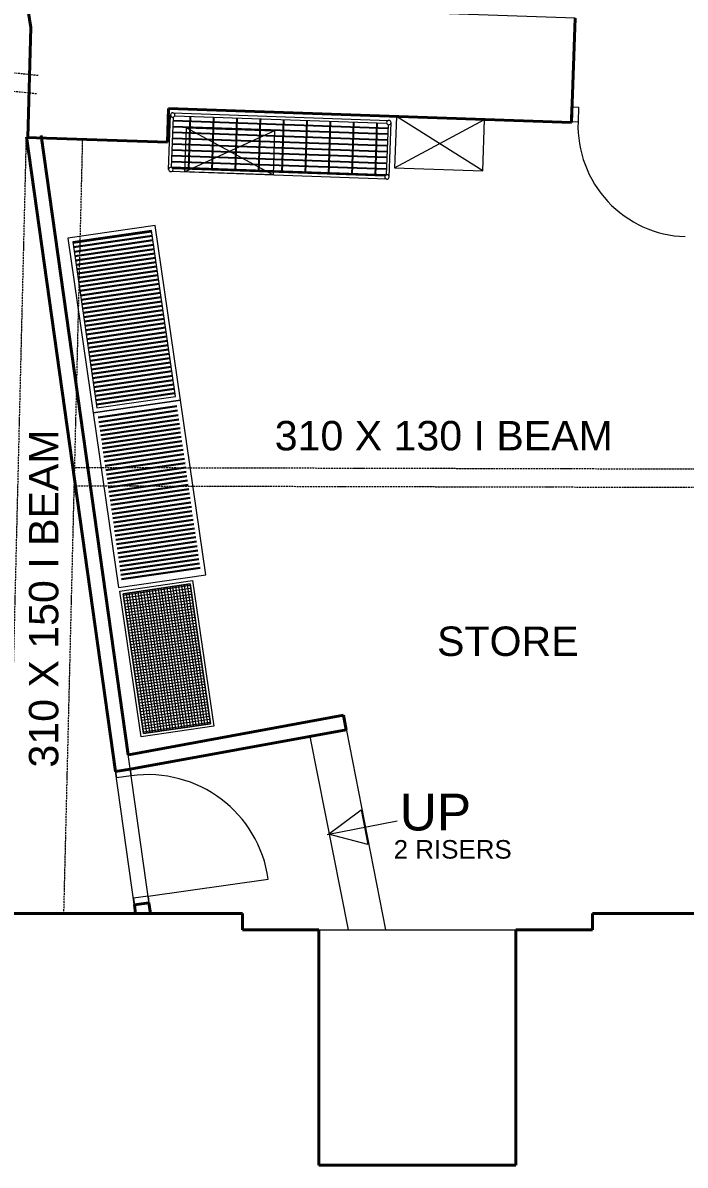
# Model space of a CAD drawing. Header units: millimetres. Extents: x -159872 to 386485, y -250577 to 158966.
# Drawn here: x 181969 to 186472, y -5265 to 2501 of the extents above; entities that cross this region are included whole.
import ezdxf

# ---------------------------------------------------------------- set-up
doc = ezdxf.new("R2010")
doc.units = ezdxf.units.MM
doc.linetypes.add('ACAD_ISO10W100', pattern=[18, 12, -3, 0, -3])
doc.layers.get('0').update_dxf_attribs({"lineweight": 25})
for name, color, linetype, lineweight in [('0_Hatch', 7, 'Continuous', 5), ('LDS-equipment-kitchen equipment', 3, 'Continuous', 13), ('LDS-equipment-kitchen equipment_Hatch', 7, 'Continuous', 5), ('LDS-struct-extg-ceiling beams', 252, 'ACAD_ISO10W100', 9), ('LDS-struct-extg-doors windows', 7, 'Continuous', 9), ('LDS-struct-extg-stairs', 7, 'Continuous', 9), ('LDS-struct-extg-walls', 1, 'Continuous', 40), ('LDS-struct-new-doors windows', 5, 'Continuous', 9), ('LDS-text-1-50', 7, 'Continuous', 9), ('LDS-text-room names', 3, 'Continuous', 18)]:
    doc.layers.add(name, color=color, linetype=linetype, lineweight=lineweight)
doc.styles.add('Arial', font='Arial.ttf')
pattern_1 = [(8.22417, (194120.824, 12502.374), (-4.291395, 29.69148), [])]

# ---------------------------------------------------------------- blocks, each defined once
blk = doc.blocks.new('Group-190')
at = {"layer": 'LDS-equipment-kitchen equipment_Hatch', "linetype": 'Continuous', "lineweight": 25}
h = blk.add_hatch(dxfattribs=at)
h.set_pattern_fill('GRATE', angle=88, style=0, pattern_type=2)
h.set_pattern_definition([(-2, (122742.76, 38131.595), (1.3851, 39.6633), []), (88, (122742.76, 38131.6), (-158.653, 5.54), [])])
edge = h.paths.add_edge_path()
edge.add_arc((123770.7, 37910.6), 15, 107.47122, 158.52878, ccw=False)
edge.add_line((123766.2, 37924.9), (123778.1, 38266.4))
edge.add_arc((123783.6, 38280.4), 15, 197.47122, 248.52878, ccw=False)
edge.add_line((123769.3, 38275.9), (122328.4, 38326.2))
edge.add_arc((122314.5, 38331.7), 15, 287.47122, 338.52878, ccw=False)
edge.add_line((122319, 38317.4), (122307.1, 37975.8))
edge.add_arc((122301.6, 37961.9), 15, 17.47122, 68.52878, ccw=False)
edge.add_line((122315.9, 37966.4), (123756.7, 37916.1))
at = {"layer": 'LDS-equipment-kitchen equipment'}
for p, q in [((122286.6, 37962.4), (122299.5, 38332.2)), ((122307.1, 37975.8), (122319, 38317.4)), ((122315, 38346.7), (123784.1, 38295.4)), ((122328.4, 38326.2), (123769.3, 38275.9)), ((123778.1, 38266.4), (123766.2, 37924.9)), ((123785.7, 37910.1), (123798.6, 38279.8)), ((123770.1, 37895.6), (122301, 37946.9)), ((123756.7, 37916.1), (122315.9, 37966.4))]:
    blk.add_line(p, q, dxfattribs=at)
for centre, start, end in [((122314.5, 38331.7), 178, 88), ((122314.5, 38331.7), 88, 178), ((123783.6, 38280.4), 88, 358), ((123783.6, 38280.4), 358, 88), ((122301.6, 37961.9), 268, 178), ((122301.6, 37961.9), 178, 268), ((123770.7, 37910.6), 358, 268), ((123770.7, 37910.6), 268, 358)]:
    blk.add_arc(centre, 15, start, end, dxfattribs=at)
blk = doc.blocks.new('A$Cdc948ebe')
for p, q in [((600, 0), (0, 300)), ((0, 0), (600, 300)), ((600, 0), (0, 300)), ((0, 0), (600, 300)), ((600, 0), (0, 300)), ((0, 0), (600, 300)), ((600, 0), (0, 300)), ((0, 0), (600, 300))]:
    blk.add_line(p, q)
at = {"flags": 128}
blk.add_lwpolyline([(600, 300), (600, 0), (0, 0), (0, 300), (600, 300)], close=True, dxfattribs=at)
blk.add_lwpolyline([(600, 300), (600, 0), (0, 0), (0, 300), (600, 300)], close=True, dxfattribs=at)
blk.add_lwpolyline([(600, 300), (600, 0), (0, 0), (0, 300), (600, 300)], close=True, dxfattribs=at)
blk.add_lwpolyline([(600, 300), (600, 0), (0, 0), (0, 300), (600, 300)], close=True, dxfattribs=at)
blk = doc.blocks.new('A$C0dc1e1c4')
at = {"layer": '0_Hatch', "linetype": 'Continuous', "lineweight": 5}
h = blk.add_hatch(dxfattribs=at)
h.set_pattern_fill('CROSSHATCH4', style=0, pattern_type=2)
h.set_pattern_definition([(90, (-658.733, 122.806), (-20, 5e-16), []), (180, (-658.733, 122.806), (-2e-15, -20), [])])
h.paths.add_polyline_path([(480, 20), (480, 980), (20, 980), (20, 20)])
at = {"lineweight": 5, "flags": 128}
for points in [[(0, 0), (0, 1000), (500, 1000), (500, 0), (0, 0)], [(20, 20), (20, 980), (480, 980), (480, 20), (20, 20)], [(480, 20), (480, 980), (20, 980), (20, 20), (480, 20)]]:
    blk.add_lwpolyline(points, close=True, dxfattribs=at)

msp = doc.modelspace()

# ---------------------------------------------------------------- hatches: boundary and pattern name
at = {"layer": 'LDS-equipment-kitchen equipment_Hatch', "linetype": 'Continuous', "lineweight": 30}
h = msp.add_hatch(dxfattribs=at)
h.set_pattern_fill('HATCH', color=8, style=0, pattern_type=2)
h.set_pattern_definition(pattern_1)
h.paths.add_polyline_path([(182308.75514, 1011.45679), (182471.81699, -116.80724), (183006.26301, -39.56223), (182843.19377, 1088.70074)])
h = msp.add_hatch(dxfattribs=at)
h.set_pattern_fill('HATCH', color=8, style=0, pattern_type=2)
h.set_pattern_definition(pattern_1)
h.paths.add_polyline_path([(182480.40712, -176.18914), (182643.46897, -1304.45317), (183177.91499, -1227.20816), (183014.84574, -98.94519)])

# ---------------------------------------------------------------- linework, layer by layer
at = {"layer": 'LDS-equipment-kitchen equipment', "lineweight": 5}
for p, q in [((185095.79678, 1493.6962), (184508.5902, 1864.76012)), ((184496.17441, 1514.98041), (185108.21257, 1843.47591))]:
    msp.add_line(p, q, dxfattribs=at)
at = {"layer": 'LDS-equipment-kitchen equipment', "lineweight": 5, "flags": 128}
msp.add_lwpolyline([(185108.21257, 1843.47591), (184508.5902, 1864.76012), (184496.17441, 1514.98041), (185095.79678, 1493.6962), (185108.21257, 1843.47591)], close=True, dxfattribs=at)
at = {"layer": 'LDS-equipment-kitchen equipment', "flags": 128}
for points in [[(182274.77241, 1036.85689), (182446.41677, -150.79014), (183040.24586, -64.96232), (182868.59388, 1122.68362), (182274.77241, 1036.85689)], [(182308.75514, 1011.45679), (182471.81699, -116.80724), (183006.26301, -39.56223), (182843.19377, 1088.70074), (182308.75514, 1011.45679)], [(182446.42438, -150.78904), (182618.06875, -1338.43607), (183211.89783, -1252.60825), (183040.24586, -64.96232), (182446.42438, -150.78904)]]:
    msp.add_lwpolyline(points, close=True, dxfattribs=at)
at = {"layer": 'LDS-equipment-kitchen equipment', "color": 7, "flags": 128}
msp.add_lwpolyline([(182308.75514, 1011.45679), (182471.81699, -116.80724), (183006.26301, -39.56223), (182843.19377, 1088.70074), (182308.75514, 1011.45679)], close=True, dxfattribs=at)
at = {"layer": 'LDS-struct-extg-ceiling beams'}
for p, q in [((182074.04424, 2142.31938), (177273.49524, 2642.42532)), ((182061.767, 2017.92377), (177261.218, 2518.0297)), ((181864.92345, -3554.94671), (181993.24599, 1722.11275)), ((182247.88304, -3554.94671), (182375.88066, 1708.75085)), ((182327.33524, -521.54191), (188032.86599, -535.18273)), ((182329.41595, -646.5246), (188034.9467, -660.16541))]:
    msp.add_line(p, q, dxfattribs=at)
at = {"layer": 'LDS-struct-extg-doors windows'}
for p, q in [((185701.84033, 1929.70974), (185746.81291, 1928.13927)), ((185746.81291, 1928.13927), (185743.32296, 1828.20018)), ((185698.35038, 1829.77066), (185743.32296, 1828.20018)), ((182728.72625, -3506.74417), (181993.85386, 1722.1446)), ((182827.26706, -3489.36877), (182092.88067, 1736.06191)), ((183981.06834, -3664.94671), (185321.06834, -3664.94671))]:
    msp.add_line(p, q, dxfattribs=at)
at = {"layer": 'LDS-struct-extg-doors windows', "flags": 128}
for points in [[(181113.47859, 7985.34953), (181247.54148, 7095.39046), (181979.2856, 7205.61994), (181934.59797, 7502.27297), (185000.01254, 7964.04514), (185327.72182, 5788.58964), (183092.93572, 5451.94283), (182936.52901, 6490.22841), (182145.45429, 6371.0614), (182205.03779, 5975.52403), (181483.18211, 5866.78414), (182022.13771, 2470.17634), (182002.33058, 1721.79551), (182951.75187, 1688.64098), (182959.77875, 1918.50087), (185698.10962, 1822.87625), (185722.88826, 2532.44374), (182959.57262, 2628.94085), (182972.13644, 2988.72155), (182457.45017, 3006.69479), (182483.45029, 3751.24095), (187905.14553, 3561.91118)], [(187811.06834, -3554.94671), (185841.06834, -3554.94671), (185841.06834, -3664.94671), (185421.00743, -3668.43666), (185321.06834, -3664.94671), (185321.06834, -5264.94671), (183981.06834, -5264.94671), (183981.06834, -3664.94671), (183461.06834, -3664.94671), (183461.06834, -3554.94671), (181491.06834, -3554.94671)]]:
    msp.add_lwpolyline(points, dxfattribs=at)
at = {"layer": 'LDS-struct-extg-doors windows'}
msp.add_arc((186497.86304, 1801.85106), 755, 178, 268, dxfattribs=at)
at = {"layer": 'LDS-struct-extg-stairs'}
for p, q in [((184148.4259, -2206.58686), (184433.7914, -3664.94671)), ((183920.40651, -2350.05844), (184180.04142, -3664.94671)), ((184045.81214, -3015.14409), (184268.01855, -2849.38795)), ((184268.01855, -2849.38795), (184314.30005, -3084.8833)), ((184037.15271, -3016.83853), (184514.13154, -2923.50539)), ((184314.30005, -3084.8833), (184045.81214, -3015.14409))]:
    msp.add_line(p, q, dxfattribs=at)
at = {"layer": 'LDS-struct-extg-walls'}
for p, q in [((182022.13771, 2470.17634), (181483.18211, 5866.78414)), ((185698.10962, 1822.87625), (185722.88826, 2532.44374)), ((182022.13771, 2470.17634), (182002.33058, 1721.79551)), ((182959.77875, 1918.50087), (182951.75187, 1688.64098)), ((182959.77875, 1918.50087), (185698.10962, 1822.87625)), ((185701.84033, 1929.70974), (185698.10962, 1822.87625)), ((181993.24599, 1722.11275), (182951.75187, 1688.64098)), ((181993.36786, 1725.6027), (182599.56163, -2587.69013)), ((182092.88067, 1736.06191), (182684.68323, -2474.8321)), ((182687.3866, -2474.45216), (184148.4259, -2206.58686)), ((184148.4259, -2206.58686), (184165.85487, -2305.05822)), ((182698.58844, -2573.77282), (184165.85487, -2305.05822)), ((182599.56163, -2587.69013), (182698.58844, -2573.77282)), ((182826.071, -3480.85837), (182727.04419, -3494.77568)), ((182836.48344, -3554.94671), (182826.071, -3480.85837)), ((181491.06834, -3554.94671), (183461.06834, -3554.94671)), ((182735.50068, -3554.94671), (182727.04419, -3494.77568)), ((183461.06834, -3664.94671), (183461.06834, -3554.94671)), ((185841.06834, -3554.94671), (185841.06834, -3664.94671)), ((185841.06834, -3554.94671), (187811.06834, -3554.94671)), ((185841.06834, -3554.94671), (187811.06834, -3554.94671)), ((183461.06834, -3664.94671), (183981.06834, -3664.94671)), ((183981.06834, -3664.94671), (183981.06834, -5264.94671)), ((185321.06834, -3664.94671), (185321.06834, -5264.94671)), ((185321.06834, -3664.94671), (185841.06834, -3664.94671)), ((183981.06834, -5264.94671), (185321.06834, -5264.94671))]:
    msp.add_line(p, q, dxfattribs=at)
at = {"layer": 'LDS-struct-new-doors windows'}
for p, q in [((182705.41991, -2572.81272), (182599.56163, -2587.69013)), ((182599.56163, -2587.69013), (182605.82442, -2632.2522)), ((182704.85123, -2618.33489), (182605.82442, -2632.2522)), ((182698.58844, -2573.77282), (182704.85123, -2618.33489)), ((182819.80821, -3436.29631), (183637.76964, -3321.33933)), ((182819.80821, -3436.29631), (182720.7814, -3450.21362)), ((182720.7814, -3450.21362), (182727.04419, -3494.77568)), ((182826.071, -3480.85837), (182727.04419, -3494.77568)), ((182819.80821, -3436.29631), (182826.071, -3480.85837))]:
    msp.add_line(p, q, dxfattribs=at)
msp.add_arc((182819.80821, -3436.29631), 826, 8, 98, dxfattribs=at)

# ---------------------------------------------------------------- block references
at = {"layer": 'LDS-equipment-kitchen equipment'}
msp.add_blockref('Group-190', (60673.51323, -36457.51522), dxfattribs=at)
for name, p, rotation in [('A$Cdc948ebe', (183680.52978, 1766.91123), 177.9999999999989), ('A$C0dc1e1c4', (182772.27837, -2352.9339), 8.298563801790465)]:
    msp.add_blockref(name, p, dxfattribs=dict(at, rotation=rotation))

# ---------------------------------------------------------------- texts
at = {"layer": 'LDS-struct-extg-ceiling beams', "insert": (183681.48576, -205.5732), "char_height": 200, "width": 3000, "attachment_point": 1, "line_spacing_factor": 1.004016, "style": 'Arial'}
msp.add_mtext('310 X 130 I BEAM', dxfattribs=at)
at = {"layer": 'LDS-struct-extg-ceiling beams', "insert": (182010.13451, -2561.96856), "char_height": 200, "width": 3000, "attachment_point": 1, "rotation": 90, "line_spacing_factor": 1.004016, "style": 'Arial'}
msp.add_mtext('310 X 150 I BEAM', dxfattribs=at)
at = {"layer": 'LDS-text-1-50', "insert": (184531.46218, -2739.54522), "char_height": 250, "width": 642.8571429, "attachment_point": 1, "line_spacing_factor": 1.004016, "style": 'Arial'}
msp.add_mtext('UP', dxfattribs=at)
at = {"layer": 'LDS-text-1-50', "insert": (184489.93829, -3055.00639), "char_height": 126.090495, "attachment_point": 1, "line_spacing_factor": 1.990666, "style": 'Arial'}
msp.add_mtext('2 RISERS', dxfattribs=at)
at = {"layer": 'LDS-text-room names', "insert": (184784.81637, -1603.13702), "char_height": 200, "attachment_point": 1, "line_spacing_factor": 0.25, "style": 'Arial'}
msp.add_mtext('STORE', dxfattribs=at)

doc.saveas('drawing.dxf')
